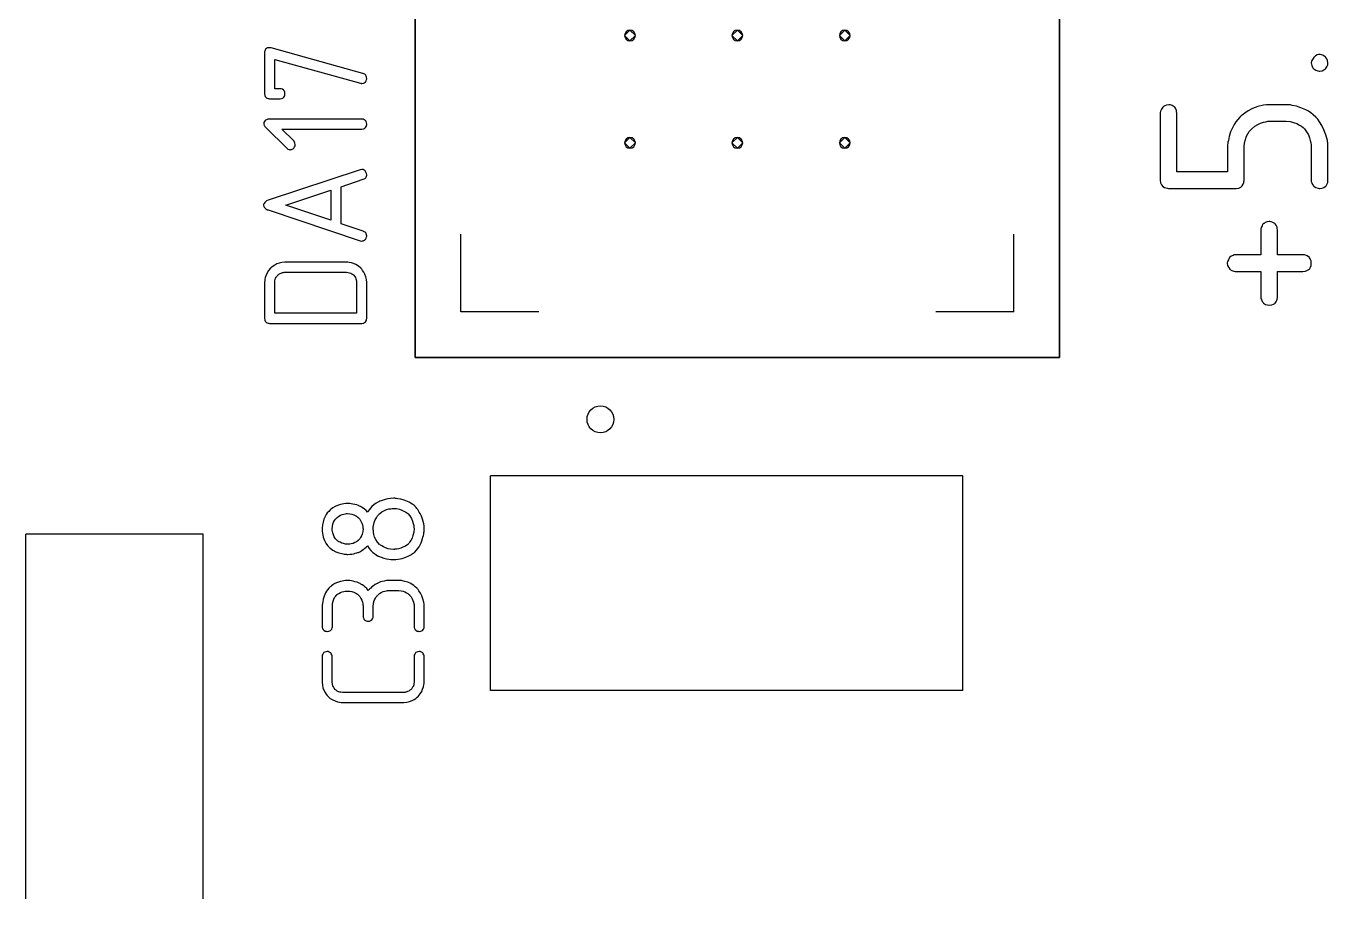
# Model space of a CAD drawing. Header units: inches. Extents: x 0 to 594, y -420 to 0.
# Drawn here: x 256.14 to 268.26, y -114.23 to -106.09 of the extents above; entities that cross this region are included whole.
import ezdxf

# ---------------------------------------------------------------- set-up
doc = ezdxf.new("R2010")
doc.units = ezdxf.units.IN
doc.header["$MEASUREMENT"] = 0

msp = doc.modelspace()

# ---------------------------------------------------------------- linework, layer by layer
at = {"color": 7, "true_color": 0xffffff}
for p, q in [((259.762, -109.183), (259.762, -103.183)), ((259.762, -103.183), (259.762, -109.183)), ((265.762, -109.183), (265.762, -103.183)), ((265.762, -103.183), (265.762, -109.183)), ((265.762, -109.183), (259.762, -109.183)), ((259.762, -109.183), (265.762, -109.183))]:
    msp.add_line(p, q, dxfattribs=at)
at = {"color": 18, "true_color": 0x000000}
for p, q in [((259.762, -109.183), (259.762, -103.183)), ((259.762, -103.183), (259.762, -109.183)), ((265.762, -109.183), (265.762, -103.183)), ((265.762, -103.183), (265.762, -109.183)), ((261.762, -106.133), (261.712, -106.183)), ((261.712, -106.183), (261.762, -106.233)), ((261.812, -106.183), (261.762, -106.133)), ((261.762, -106.233), (261.812, -106.183)), ((262.762, -106.133), (262.712, -106.183)), ((262.712, -106.183), (262.762, -106.233)), ((262.812, -106.183), (262.762, -106.133)), ((262.762, -106.233), (262.812, -106.183)), ((263.762, -106.133), (263.712, -106.183)), ((263.712, -106.183), (263.762, -106.233)), ((263.812, -106.183), (263.762, -106.133)), ((263.762, -106.233), (263.812, -106.183)), ((258.36, -106.328), (258.359, -106.336)), ((258.363, -106.319), (258.36, -106.328)), ((258.369, -106.311), (258.363, -106.319)), ((258.376, -106.303), (258.369, -106.311)), ((258.386, -106.297), (258.376, -106.303)), ((258.398, -106.296), (258.386, -106.297)), ((258.42, -106.298), (258.398, -106.296)), ((259.275, -106.537), (258.42, -106.298)), ((258.359, -106.336), (258.359, -106.725)), ((258.359, -106.336), (258.359, -106.336)), ((258.453, -106.678), (258.453, -106.407)), ((258.453, -106.407), (259.251, -106.627)), ((268.11, -106.422), (268.107, -106.433)), ((268.107, -106.433), (268.107, -106.438)), ((268.107, -106.433), (268.107, -106.433)), ((268.107, -106.438), (268.112, -106.461)), ((268.117, -106.406), (268.11, -106.422)), ((268.131, -106.387), (268.117, -106.406)), ((268.135, -106.383), (268.131, -106.385)), ((268.131, -106.385), (268.131, -106.387)), ((268.147, -106.373), (268.135, -106.383)), ((268.163, -106.364), (268.147, -106.373)), ((268.174, -106.359), (268.163, -106.364)), ((268.186, -106.359), (268.174, -106.359)), ((268.188, -106.359), (268.186, -106.359)), ((268.191, -106.359), (268.188, -106.359)), ((268.202, -106.362), (268.191, -106.359)), ((268.221, -106.369), (268.202, -106.362)), ((268.239, -106.383), (268.221, -106.369)), ((268.244, -106.387), (268.239, -106.383)), ((268.251, -106.399), (268.244, -106.387)), ((268.258, -106.415), (268.251, -106.399)), ((268.253, -106.475), (268.26, -106.457)), ((268.262, -106.438), (268.258, -106.415)), ((268.26, -106.457), (268.262, -106.443)), ((268.262, -106.443), (268.262, -106.438)), ((259.278, -106.537), (259.275, -106.537)), ((259.284, -106.539), (259.278, -106.537)), ((259.292, -106.544), (259.284, -106.539)), ((259.301, -106.552), (259.292, -106.544)), ((259.302, -106.555), (259.301, -106.552)), ((259.305, -106.561), (259.302, -106.555)), ((259.309, -106.57), (259.305, -106.561)), ((259.31, -106.582), (259.309, -106.57)), ((268.112, -106.461), (268.119, -106.477)), ((268.119, -106.477), (268.126, -106.489)), ((268.126, -106.489), (268.131, -106.494)), ((268.131, -106.494), (268.149, -106.505)), ((268.149, -106.505), (268.168, -106.512)), ((268.168, -106.512), (268.181, -106.514)), ((268.181, -106.514), (268.184, -106.514)), ((268.184, -106.514), (268.186, -106.514)), ((268.186, -106.514), (268.207, -106.512)), ((268.207, -106.512), (268.223, -106.503)), ((268.223, -106.503), (268.235, -106.496)), ((268.235, -106.496), (268.239, -106.494)), ((268.239, -106.494), (268.253, -106.475)), ((258.501, -106.678), (258.453, -106.678)), ((258.503, -106.678), (258.501, -106.678)), ((258.506, -106.678), (258.503, -106.678)), ((258.51, -106.678), (258.506, -106.678)), ((258.515, -106.679), (258.51, -106.678)), ((258.527, -106.683), (258.515, -106.679)), ((258.538, -106.692), (258.527, -106.683)), ((258.539, -106.694), (258.538, -106.692)), ((258.544, -106.7), (258.539, -106.694)), ((259.251, -106.627), (259.256, -106.628)), ((259.256, -106.628), (259.26, -106.63)), ((259.26, -106.63), (259.264, -106.63)), ((259.264, -106.63), (259.265, -106.63)), ((259.265, -106.63), (259.279, -106.628)), ((259.279, -106.628), (259.291, -106.623)), ((259.291, -106.623), (259.296, -106.618)), ((259.296, -106.618), (259.299, -106.617)), ((259.299, -106.617), (259.306, -106.606)), ((259.306, -106.606), (259.309, -106.594)), ((259.309, -106.594), (259.31, -106.585)), ((259.31, -106.585), (259.31, -106.582)), ((258.359, -106.725), (258.36, -106.741)), ((258.36, -106.741), (258.366, -106.752)), ((258.366, -106.752), (258.374, -106.761)), ((258.374, -106.761), (258.383, -106.766)), ((258.383, -106.766), (258.391, -106.769)), ((258.391, -106.769), (258.4, -106.771)), ((258.4, -106.771), (258.405, -106.772)), ((258.405, -106.772), (258.407, -106.772)), ((258.407, -106.772), (258.503, -106.772)), ((258.503, -106.772), (258.518, -106.769)), ((258.518, -106.769), (258.53, -106.765)), ((258.53, -106.765), (258.535, -106.761)), ((258.535, -106.761), (258.538, -106.758)), ((258.538, -106.758), (258.545, -106.747)), ((258.548, -106.711), (258.544, -106.7)), ((258.545, -106.747), (258.548, -106.737)), ((258.549, -106.725), (258.548, -106.711)), ((258.548, -106.737), (258.549, -106.728)), ((258.549, -106.728), (258.549, -106.725)), ((266.703, -106.887), (266.701, -106.901)), ((266.701, -106.901), (266.701, -107.53)), ((266.701, -106.901), (266.701, -106.901)), ((266.712, -106.868), (266.703, -106.887)), ((266.717, -106.859), (266.712, -106.868)), ((266.726, -106.85), (266.717, -106.859)), ((266.731, -106.845), (266.726, -106.85)), ((266.742, -106.838), (266.731, -106.845)), ((266.758, -106.831), (266.742, -106.838)), ((266.779, -106.827), (266.758, -106.831)), ((266.784, -106.827), (266.779, -106.827)), ((266.795, -106.829), (266.784, -106.827)), ((266.812, -106.836), (266.795, -106.829)), ((266.83, -106.848), (266.812, -106.836)), ((266.835, -106.85), (266.83, -106.848)), ((266.842, -106.861), (266.835, -106.85)), ((266.851, -106.88), (266.842, -106.861)), ((266.853, -106.892), (266.851, -106.88)), ((266.856, -106.905), (266.853, -106.892)), ((266.856, -107.452), (266.856, -106.905)), ((267.446, -106.94), (267.443, -106.942)), ((267.448, -106.938), (267.446, -106.94)), ((267.455, -106.931), (267.448, -106.938)), ((267.464, -106.924), (267.455, -106.931)), ((267.487, -106.905), (267.464, -106.924)), ((267.52, -106.885), (267.487, -106.905)), ((267.561, -106.864), (267.52, -106.885)), ((267.608, -106.845), (267.561, -106.864)), ((267.661, -106.831), (267.608, -106.845)), ((267.689, -106.829), (267.661, -106.831)), ((267.719, -106.827), (267.689, -106.829)), ((267.874, -106.827), (267.719, -106.827)), ((267.876, -106.827), (267.874, -106.827)), ((267.881, -106.827), (267.876, -106.827)), ((267.89, -106.827), (267.881, -106.827)), ((267.901, -106.829), (267.89, -106.827)), ((267.913, -106.829), (267.901, -106.829)), ((267.929, -106.834), (267.913, -106.829)), ((267.969, -106.841), (267.929, -106.834)), ((268.01, -106.855), (267.969, -106.841)), ((268.056, -106.875), (268.01, -106.855)), ((268.08, -106.889), (268.056, -106.875)), ((268.103, -106.903), (268.08, -106.889)), ((268.126, -106.922), (268.103, -106.903)), ((268.149, -106.942), (268.126, -106.922)), ((258.353, -106.993), (258.352, -106.999)), ((258.352, -106.999), (258.352, -107)), ((258.352, -106.999), (258.352, -106.999)), ((258.352, -107), (258.353, -107.009)), ((258.358, -106.985), (258.353, -106.993)), ((258.353, -107.009), (258.355, -107.016)), ((258.355, -107.016), (258.356, -107.022)), ((258.356, -107.022), (258.358, -107.023)), ((258.366, -106.974), (258.358, -106.985)), ((258.358, -107.023), (258.362, -107.03)), ((258.362, -107.03), (258.367, -107.037)), ((258.369, -106.972), (258.366, -106.974)), ((258.367, -107.037), (258.372, -107.041)), ((258.377, -106.967), (258.369, -106.972)), ((258.372, -107.041), (258.373, -107.043)), ((258.373, -107.043), (258.565, -107.233)), ((258.39, -106.962), (258.377, -106.967)), ((258.407, -106.961), (258.39, -106.962)), ((259.264, -106.961), (258.407, -106.961)), ((258.631, -107.165), (258.521, -107.055)), ((258.521, -107.055), (259.264, -107.055)), ((259.265, -106.961), (259.264, -106.961)), ((259.264, -107.055), (259.279, -107.053)), ((259.268, -106.961), (259.265, -106.961)), ((259.277, -106.962), (259.268, -106.961)), ((259.288, -106.967), (259.277, -106.962)), ((259.279, -107.053), (259.291, -107.048)), ((259.299, -106.975), (259.288, -106.967)), ((259.291, -107.048), (259.296, -107.044)), ((259.296, -107.044), (259.299, -107.041)), ((259.301, -106.978), (259.299, -106.975)), ((259.299, -107.041), (259.306, -107.03)), ((259.305, -106.983), (259.301, -106.978)), ((259.309, -106.995), (259.305, -106.983)), ((259.306, -107.03), (259.309, -107.02)), ((259.31, -107.009), (259.309, -106.995)), ((259.309, -107.02), (259.31, -107.012)), ((259.31, -107.012), (259.31, -107.009)), ((267.376, -107.035), (267.355, -107.081)), ((267.39, -107.012), (267.376, -107.035)), ((267.404, -106.986), (267.39, -107.012)), ((267.422, -106.966), (267.404, -106.986)), ((267.443, -106.942), (267.422, -106.966)), ((267.529, -107.077), (267.54, -107.063)), ((267.54, -107.063), (267.55, -107.054)), ((267.55, -107.054), (267.552, -107.051)), ((267.552, -107.051), (267.58, -107.028)), ((267.58, -107.028), (267.608, -107.012)), ((267.608, -107.012), (267.635, -106.998)), ((267.635, -106.998), (267.661, -106.991)), ((267.661, -106.991), (267.684, -106.986)), ((267.684, -106.986), (267.702, -106.982)), ((267.702, -106.982), (267.714, -106.982)), ((267.714, -106.982), (267.719, -106.982)), ((267.719, -106.982), (267.874, -106.982)), ((267.874, -106.982), (267.911, -106.984)), ((267.911, -106.984), (267.943, -106.993)), ((267.943, -106.993), (267.971, -107.003)), ((267.971, -107.003), (267.996, -107.017)), ((267.996, -107.017), (268.015, -107.028)), ((268.015, -107.028), (268.031, -107.04)), ((268.031, -107.04), (268.04, -107.049)), ((268.04, -107.049), (268.043, -107.051)), ((268.043, -107.051), (268.063, -107.079)), ((268.151, -106.945), (268.149, -106.942)), ((268.154, -106.947), (268.151, -106.945)), ((268.158, -106.954), (268.154, -106.947)), ((268.168, -106.963), (268.158, -106.954)), ((268.184, -106.986), (268.168, -106.963)), ((268.205, -107.021), (268.184, -106.986)), ((268.225, -107.06), (268.205, -107.021)), ((268.244, -107.107), (268.225, -107.06)), ((258.634, -107.168), (258.631, -107.165)), ((258.638, -107.175), (258.634, -107.168)), ((258.642, -107.186), (258.638, -107.175)), ((261.762, -107.133), (261.712, -107.183)), ((261.712, -107.183), (261.762, -107.233)), ((261.812, -107.183), (261.762, -107.133)), ((261.762, -107.233), (261.812, -107.183)), ((262.762, -107.133), (262.712, -107.183)), ((262.712, -107.183), (262.762, -107.233)), ((262.812, -107.183), (262.762, -107.133)), ((262.762, -107.233), (262.812, -107.183)), ((263.762, -107.133), (263.712, -107.183)), ((263.712, -107.183), (263.762, -107.233)), ((263.812, -107.183), (263.762, -107.133)), ((263.762, -107.233), (263.812, -107.183)), ((267.335, -107.16), (267.33, -107.176)), ((267.33, -107.176), (267.33, -107.19)), ((267.341, -107.123), (267.335, -107.16)), ((267.355, -107.081), (267.341, -107.123)), ((267.483, -107.218), (267.485, -107.183)), ((267.485, -107.183), (267.494, -107.151)), ((267.494, -107.151), (267.503, -107.121)), ((267.503, -107.121), (267.517, -107.098)), ((267.517, -107.098), (267.529, -107.077)), ((268.063, -107.079), (268.08, -107.107)), ((268.08, -107.107), (268.091, -107.135)), ((268.091, -107.135), (268.098, -107.16)), ((268.098, -107.16), (268.103, -107.183)), ((268.103, -107.183), (268.107, -107.202)), ((268.258, -107.16), (268.244, -107.107)), ((268.26, -107.188), (268.258, -107.16)), ((258.565, -107.233), (258.576, -107.241)), ((258.576, -107.241), (258.587, -107.246)), ((258.587, -107.246), (258.594, -107.247)), ((258.594, -107.247), (258.596, -107.247)), ((258.596, -107.247), (258.597, -107.247)), ((258.597, -107.247), (258.604, -107.246)), ((258.604, -107.246), (258.61, -107.244)), ((258.61, -107.244), (258.621, -107.239)), ((258.621, -107.239), (258.628, -107.234)), ((258.628, -107.234), (258.63, -107.232)), ((258.63, -107.232), (258.631, -107.232)), ((258.631, -107.232), (258.639, -107.22)), ((258.639, -107.22), (258.644, -107.209)), ((258.645, -107.199), (258.642, -107.186)), ((258.644, -107.209), (258.645, -107.202)), ((258.645, -107.202), (258.645, -107.199)), ((267.33, -107.19), (267.328, -107.202)), ((267.328, -107.202), (267.328, -107.452)), ((267.483, -107.533), (267.483, -107.218)), ((268.107, -107.202), (268.107, -107.544)), ((268.262, -107.218), (268.26, -107.188)), ((268.262, -107.535), (268.262, -107.218)), ((259.248, -107.433), (258.391, -107.718)), ((259.072, -107.591), (259.278, -107.522)), ((259.265, -107.43), (259.248, -107.433)), ((259.267, -107.43), (259.265, -107.43)), ((259.268, -107.43), (259.267, -107.43)), ((259.277, -107.432), (259.268, -107.43)), ((259.287, -107.437), (259.277, -107.432)), ((259.278, -107.522), (259.287, -107.518)), ((259.292, -107.44), (259.287, -107.437)), ((259.287, -107.518), (259.292, -107.515)), ((259.298, -107.446), (259.292, -107.44)), ((259.292, -107.515), (259.298, -107.511)), ((259.299, -107.449), (259.298, -107.446)), ((259.298, -107.511), (259.301, -107.508)), ((259.303, -107.456), (259.299, -107.449)), ((259.301, -107.508), (259.305, -107.502)), ((259.309, -107.467), (259.303, -107.456)), ((259.305, -107.502), (259.306, -107.501)), ((259.306, -107.501), (259.309, -107.492)), ((259.31, -107.48), (259.309, -107.467)), ((259.309, -107.492), (259.31, -107.485)), ((259.31, -107.485), (259.31, -107.48)), ((266.701, -107.53), (266.703, -107.556)), ((267.328, -107.452), (266.856, -107.452)), ((267.478, -107.553), (267.48, -107.542)), ((267.48, -107.542), (267.483, -107.533)), ((268.107, -107.544), (268.112, -107.556)), ((268.26, -107.551), (268.262, -107.535)), ((258.556, -107.763), (258.975, -107.623)), ((258.975, -107.623), (258.975, -107.904)), ((258.975, -107.623), (258.975, -107.623)), ((259.072, -107.936), (259.072, -107.591)), ((266.703, -107.556), (266.712, -107.574)), ((266.712, -107.574), (266.726, -107.588)), ((266.726, -107.588), (266.74, -107.597)), ((266.74, -107.597), (266.754, -107.602)), ((266.754, -107.602), (266.768, -107.604)), ((266.768, -107.604), (266.777, -107.607)), ((266.777, -107.607), (266.779, -107.607)), ((266.779, -107.607), (267.406, -107.607)), ((267.406, -107.607), (267.432, -107.604)), ((267.432, -107.604), (267.45, -107.595)), ((267.45, -107.595), (267.464, -107.583)), ((267.464, -107.583), (267.473, -107.567)), ((267.473, -107.567), (267.478, -107.553)), ((268.112, -107.556), (268.119, -107.572)), ((268.119, -107.572), (268.128, -107.583)), ((268.128, -107.583), (268.131, -107.588)), ((268.131, -107.588), (268.133, -107.588)), ((268.133, -107.588), (268.151, -107.6)), ((268.151, -107.6), (268.17, -107.604)), ((268.17, -107.604), (268.181, -107.607)), ((268.181, -107.607), (268.184, -107.607)), ((268.184, -107.607), (268.186, -107.607)), ((268.186, -107.607), (268.209, -107.604)), ((268.209, -107.604), (268.225, -107.597)), ((268.225, -107.597), (268.237, -107.59)), ((268.237, -107.59), (268.242, -107.588)), ((268.242, -107.588), (268.253, -107.57)), ((268.253, -107.57), (268.26, -107.551)), ((258.352, -107.752), (258.35, -107.757)), ((258.35, -107.757), (258.35, -107.763)), ((258.35, -107.757), (258.35, -107.757)), ((258.35, -107.763), (258.352, -107.774)), ((258.356, -107.746), (258.352, -107.752)), ((258.352, -107.774), (258.356, -107.783)), ((258.36, -107.738), (258.356, -107.746)), ((258.356, -107.783), (258.363, -107.791)), ((258.367, -107.731), (258.36, -107.738)), ((258.363, -107.791), (258.37, -107.797)), ((258.377, -107.724), (258.367, -107.731)), ((258.391, -107.718), (258.377, -107.724)), ((258.975, -107.904), (258.556, -107.763)), ((258.37, -107.797), (258.379, -107.802)), ((258.379, -107.802), (258.384, -107.805)), ((258.384, -107.805), (258.39, -107.807)), ((258.39, -107.807), (258.391, -107.808)), ((258.391, -107.808), (259.248, -108.094)), ((259.278, -108.005), (259.072, -107.936)), ((259.281, -108.007), (259.278, -108.005)), ((259.287, -108.01), (259.281, -108.007)), ((259.295, -108.014), (259.287, -108.01)), ((259.303, -108.022), (259.295, -108.014)), ((259.305, -108.024), (259.303, -108.022)), ((259.306, -108.029), (259.305, -108.024)), ((259.309, -108.038), (259.306, -108.029)), ((260.187, -108.758), (260.187, -108.033)), ((265.337, -108.758), (265.337, -108.033)), ((267.64, -107.972), (267.638, -107.986)), ((267.638, -107.986), (267.638, -108.227)), ((267.649, -107.954), (267.64, -107.972)), ((267.654, -107.944), (267.649, -107.954)), ((267.663, -107.935), (267.654, -107.944)), ((267.668, -107.933), (267.663, -107.935)), ((267.679, -107.924), (267.668, -107.933)), ((267.696, -107.917), (267.679, -107.924)), ((267.716, -107.914), (267.696, -107.917)), ((267.721, -107.914), (267.716, -107.914)), ((267.733, -107.917), (267.721, -107.914)), ((267.749, -107.924), (267.733, -107.917)), ((267.767, -107.935), (267.749, -107.924)), ((267.772, -107.937), (267.767, -107.935)), ((267.779, -107.949), (267.772, -107.937)), ((267.788, -107.968), (267.779, -107.949)), ((267.79, -107.979), (267.788, -107.968)), ((267.793, -107.993), (267.79, -107.979)), ((267.793, -108.227), (267.793, -107.993)), ((259.248, -108.094), (259.265, -108.097)), ((259.265, -108.097), (259.272, -108.096)), ((259.272, -108.096), (259.278, -108.094)), ((259.278, -108.094), (259.289, -108.089)), ((259.289, -108.089), (259.295, -108.084)), ((259.295, -108.084), (259.298, -108.082)), ((259.298, -108.082), (259.305, -108.07)), ((259.305, -108.07), (259.309, -108.059)), ((259.31, -108.048), (259.309, -108.038)), ((259.309, -108.059), (259.31, -108.051)), ((259.31, -108.051), (259.31, -108.048)), ((267.335, -108.271), (267.328, -108.289)), ((267.346, -108.252), (267.335, -108.271)), ((267.348, -108.248), (267.346, -108.25)), ((267.346, -108.25), (267.346, -108.252)), ((267.36, -108.238), (267.348, -108.248)), ((267.379, -108.231), (267.36, -108.238)), ((267.39, -108.227), (267.379, -108.231)), ((267.404, -108.227), (267.39, -108.227)), ((267.638, -108.227), (267.404, -108.227)), ((268.029, -108.227), (267.793, -108.227)), ((268.031, -108.227), (268.029, -108.227)), ((268.036, -108.227), (268.031, -108.227)), ((268.043, -108.227), (268.036, -108.227)), ((268.052, -108.229), (268.043, -108.227)), ((268.07, -108.236), (268.052, -108.229)), ((268.089, -108.25), (268.07, -108.236)), ((268.091, -108.254), (268.089, -108.25)), ((268.098, -108.264), (268.091, -108.254)), ((268.105, -108.282), (268.098, -108.264)), ((258.383, -108.393), (258.373, -108.416)), ((258.397, -108.371), (258.383, -108.393)), ((258.415, -108.349), (258.397, -108.371)), ((258.418, -108.347), (258.415, -108.349)), ((258.425, -108.341), (258.418, -108.347)), ((258.438, -108.331), (258.425, -108.341)), ((258.453, -108.321), (258.438, -108.331)), ((258.473, -108.311), (258.453, -108.321)), ((258.496, -108.302), (258.473, -108.311)), ((258.521, -108.296), (258.496, -108.302)), ((258.504, -108.399), (258.515, -108.395)), ((258.515, -108.395), (258.525, -108.39)), ((258.549, -108.293), (258.521, -108.296)), ((258.525, -108.39), (258.535, -108.389)), ((258.535, -108.389), (258.542, -108.388)), ((258.542, -108.388), (258.548, -108.388)), ((258.548, -108.388), (258.549, -108.388)), ((259.12, -108.293), (258.549, -108.293)), ((258.549, -108.388), (259.122, -108.388)), ((259.122, -108.293), (259.12, -108.293)), ((259.123, -108.293), (259.122, -108.293)), ((259.122, -108.388), (259.137, -108.389)), ((259.127, -108.293), (259.123, -108.293)), ((259.133, -108.294), (259.127, -108.293)), ((259.148, -108.296), (259.133, -108.294)), ((259.137, -108.389), (259.15, -108.392)), ((259.167, -108.3), (259.148, -108.296)), ((259.15, -108.392), (259.162, -108.396)), ((259.162, -108.396), (259.172, -108.402)), ((259.188, -108.307), (259.167, -108.3)), ((259.21, -108.317), (259.188, -108.307)), ((259.233, -108.331), (259.21, -108.317)), ((259.256, -108.349), (259.233, -108.331)), ((259.258, -108.352), (259.256, -108.349)), ((259.264, -108.359), (259.258, -108.352)), ((259.272, -108.372), (259.264, -108.359)), ((259.282, -108.388), (259.272, -108.372)), ((259.294, -108.407), (259.282, -108.388)), ((267.328, -108.289), (267.325, -108.301)), ((267.325, -108.301), (267.325, -108.305)), ((267.325, -108.301), (267.325, -108.301)), ((267.325, -108.305), (267.328, -108.326)), ((267.328, -108.326), (267.335, -108.342)), ((267.335, -108.342), (267.344, -108.354)), ((267.344, -108.354), (267.346, -108.359)), ((267.346, -108.359), (267.367, -108.372)), ((267.367, -108.372), (267.385, -108.379)), ((267.385, -108.379), (267.399, -108.382)), ((267.399, -108.382), (267.402, -108.382)), ((267.402, -108.382), (267.404, -108.382)), ((267.404, -108.382), (267.638, -108.382)), ((267.638, -108.382), (267.638, -108.632)), ((267.793, -108.622), (267.793, -108.382)), ((267.793, -108.382), (268.029, -108.382)), ((268.029, -108.382), (268.054, -108.377)), ((268.054, -108.377), (268.073, -108.37)), ((268.073, -108.37), (268.084, -108.363)), ((268.084, -108.363), (268.089, -108.359)), ((268.089, -108.359), (268.1, -108.34)), ((268.1, -108.34), (268.105, -108.324)), ((268.107, -108.305), (268.105, -108.282)), ((268.105, -108.324), (268.107, -108.31)), ((268.107, -108.31), (268.107, -108.305)), ((258.36, -108.471), (258.359, -108.476)), ((258.359, -108.476), (258.359, -108.817)), ((258.359, -108.476), (258.359, -108.476)), ((258.362, -108.455), (258.36, -108.471)), ((258.366, -108.437), (258.362, -108.455)), ((258.373, -108.416), (258.366, -108.437)), ((258.453, -108.483), (258.455, -108.469)), ((258.453, -108.77), (258.453, -108.483)), ((258.455, -108.469), (258.458, -108.455)), ((258.455, -108.469), (258.455, -108.469)), ((258.458, -108.455), (258.462, -108.444)), ((258.462, -108.444), (258.467, -108.434)), ((258.467, -108.434), (258.473, -108.427)), ((258.473, -108.427), (258.477, -108.42)), ((258.477, -108.42), (258.48, -108.417)), ((258.48, -108.417), (258.482, -108.416)), ((258.482, -108.416), (258.493, -108.406)), ((258.493, -108.406), (258.504, -108.399)), ((259.172, -108.402), (259.179, -108.407)), ((259.179, -108.407), (259.186, -108.411)), ((259.186, -108.411), (259.189, -108.414)), ((259.189, -108.414), (259.191, -108.416)), ((259.191, -108.416), (259.199, -108.427)), ((259.199, -108.427), (259.205, -108.438)), ((259.205, -108.438), (259.21, -108.45)), ((259.21, -108.45), (259.213, -108.459)), ((259.213, -108.459), (259.215, -108.469)), ((259.215, -108.469), (259.216, -108.476)), ((259.216, -108.476), (259.216, -108.77)), ((259.302, -108.43), (259.294, -108.407)), ((259.308, -108.455), (259.302, -108.43)), ((259.31, -108.483), (259.308, -108.455)), ((259.31, -108.819), (259.31, -108.483)), ((267.638, -108.632), (267.642, -108.643)), ((267.783, -108.657), (267.79, -108.639)), ((267.79, -108.639), (267.793, -108.622)), ((260.912, -108.758), (260.187, -108.758)), ((265.337, -108.758), (264.612, -108.758)), ((267.642, -108.643), (267.649, -108.659)), ((267.649, -108.659), (267.658, -108.671)), ((267.658, -108.671), (267.661, -108.676)), ((267.661, -108.676), (267.663, -108.676)), ((267.663, -108.676), (267.682, -108.687)), ((267.682, -108.687), (267.7, -108.692)), ((267.7, -108.692), (267.712, -108.694)), ((267.712, -108.694), (267.714, -108.694)), ((267.714, -108.694), (267.716, -108.694)), ((267.716, -108.694), (267.739, -108.692)), ((267.739, -108.692), (267.756, -108.685)), ((267.756, -108.685), (267.767, -108.678)), ((267.767, -108.678), (267.772, -108.676)), ((267.772, -108.676), (267.783, -108.657)), ((258.359, -108.817), (258.36, -108.833)), ((258.36, -108.833), (258.366, -108.844)), ((258.366, -108.844), (258.374, -108.853)), ((258.374, -108.853), (258.383, -108.858)), ((258.383, -108.858), (258.391, -108.861)), ((258.391, -108.861), (258.4, -108.863)), ((258.4, -108.863), (258.405, -108.864)), ((258.405, -108.864), (258.407, -108.864)), ((258.407, -108.864), (259.264, -108.864)), ((259.216, -108.77), (258.453, -108.77)), ((259.264, -108.864), (259.279, -108.863)), ((259.279, -108.863), (259.291, -108.857)), ((259.291, -108.857), (259.299, -108.85)), ((259.299, -108.85), (259.305, -108.84)), ((259.305, -108.84), (259.308, -108.832)), ((259.308, -108.832), (259.309, -108.825)), ((259.309, -108.825), (259.31, -108.819)), ((265.762, -109.183), (259.762, -109.183)), ((259.762, -109.183), (265.762, -109.183)), ((264.863, -110.283), (260.463, -110.283)), ((260.463, -112.283), (260.463, -110.283)), ((264.863, -112.283), (264.863, -110.283)), ((259.015, -110.571), (258.995, -110.582)), ((259.039, -110.561), (259.015, -110.571)), ((259.067, -110.551), (259.039, -110.561)), ((259.098, -110.544), (259.067, -110.551)), ((259.115, -110.541), (259.098, -110.544)), ((259.134, -110.541), (259.115, -110.541)), ((259.136, -110.541), (259.134, -110.541)), ((259.142, -110.541), (259.136, -110.541)), ((259.153, -110.543), (259.142, -110.541)), ((259.166, -110.544), (259.153, -110.543)), ((259.181, -110.547), (259.166, -110.544)), ((259.198, -110.55), (259.181, -110.547)), ((259.217, -110.555), (259.198, -110.55)), ((259.235, -110.562), (259.217, -110.555)), ((259.238, -110.564), (259.235, -110.562)), ((259.243, -110.567), (259.238, -110.564)), ((259.252, -110.571), (259.243, -110.567)), ((259.263, -110.576), (259.252, -110.571)), ((259.277, -110.585), (259.263, -110.576)), ((259.359, -110.571), (259.345, -110.586)), ((259.377, -110.555), (259.359, -110.571)), ((259.397, -110.54), (259.377, -110.555)), ((259.421, -110.527), (259.397, -110.54)), ((259.424, -110.526), (259.421, -110.527)), ((259.432, -110.521), (259.424, -110.526)), ((259.445, -110.516), (259.432, -110.521)), ((259.463, -110.51), (259.445, -110.516)), ((259.483, -110.505), (259.463, -110.51)), ((259.507, -110.499), (259.483, -110.505)), ((259.532, -110.495), (259.507, -110.499)), ((259.561, -110.493), (259.532, -110.495)), ((259.562, -110.493), (259.561, -110.493)), ((259.566, -110.493), (259.562, -110.493)), ((259.572, -110.493), (259.566, -110.493)), ((259.579, -110.495), (259.572, -110.493)), ((259.589, -110.496), (259.579, -110.495)), ((259.6, -110.498), (259.589, -110.496)), ((259.627, -110.502), (259.6, -110.498)), ((259.658, -110.51), (259.627, -110.502)), ((259.69, -110.523), (259.658, -110.51)), ((259.707, -110.531), (259.69, -110.523)), ((259.724, -110.541), (259.707, -110.531)), ((259.741, -110.552), (259.724, -110.541)), ((259.757, -110.565), (259.741, -110.552)), ((259.758, -110.567), (259.757, -110.565)), ((259.761, -110.569), (259.758, -110.567)), ((259.765, -110.574), (259.761, -110.569)), ((259.771, -110.579), (259.765, -110.574)), ((259.778, -110.588), (259.771, -110.579)), ((258.912, -110.688), (258.904, -110.716)), ((258.925, -110.658), (258.912, -110.688)), ((258.933, -110.643), (258.925, -110.658)), ((258.943, -110.629), (258.933, -110.643)), ((258.956, -110.615), (258.943, -110.629)), ((258.969, -110.602), (258.956, -110.615)), ((258.97, -110.6), (258.969, -110.602)), ((258.971, -110.599), (258.97, -110.6)), ((258.976, -110.596), (258.971, -110.599)), ((258.981, -110.592), (258.976, -110.596)), ((258.995, -110.582), (258.981, -110.592)), ((259.002, -110.715), (259.011, -110.7)), ((259.011, -110.7), (259.021, -110.688)), ((259.021, -110.688), (259.028, -110.679)), ((259.028, -110.679), (259.033, -110.674)), ((259.033, -110.674), (259.035, -110.672)), ((259.035, -110.672), (259.05, -110.66)), ((259.05, -110.66), (259.067, -110.651)), ((259.067, -110.651), (259.083, -110.644)), ((259.083, -110.644), (259.098, -110.64)), ((259.098, -110.64), (259.112, -110.637)), ((259.112, -110.637), (259.122, -110.636)), ((259.122, -110.636), (259.129, -110.636)), ((259.129, -110.636), (259.132, -110.636)), ((259.132, -110.636), (259.153, -110.637)), ((259.153, -110.637), (259.172, -110.641)), ((259.172, -110.641), (259.189, -110.647)), ((259.189, -110.647), (259.203, -110.654)), ((259.203, -110.654), (259.215, -110.661)), ((259.215, -110.661), (259.224, -110.667)), ((259.224, -110.667), (259.229, -110.671)), ((259.229, -110.671), (259.231, -110.672)), ((259.231, -110.672), (259.246, -110.689)), ((259.246, -110.689), (259.256, -110.706)), ((259.291, -110.596), (259.277, -110.585)), ((259.306, -110.607), (259.291, -110.596)), ((259.318, -110.622), (259.306, -110.607)), ((259.32, -110.619), (259.318, -110.62)), ((259.318, -110.62), (259.318, -110.622)), ((259.325, -110.612), (259.32, -110.619)), ((259.334, -110.6), (259.325, -110.612)), ((259.345, -110.586), (259.334, -110.6)), ((259.38, -110.719), (259.39, -110.695)), ((259.39, -110.695), (259.4, -110.674)), ((259.4, -110.674), (259.411, -110.657)), ((259.411, -110.657), (259.421, -110.646)), ((259.421, -110.646), (259.428, -110.638)), ((259.428, -110.638), (259.43, -110.636)), ((259.43, -110.636), (259.431, -110.636)), ((259.431, -110.636), (259.452, -110.62)), ((259.452, -110.62), (259.475, -110.607)), ((259.475, -110.607), (259.496, -110.599)), ((259.496, -110.599), (259.517, -110.593)), ((259.517, -110.593), (259.534, -110.591)), ((259.534, -110.591), (259.548, -110.588)), ((259.548, -110.588), (259.554, -110.588)), ((259.554, -110.588), (259.558, -110.588)), ((259.558, -110.588), (259.559, -110.588)), ((259.559, -110.588), (259.561, -110.588)), ((259.561, -110.588), (259.589, -110.589)), ((259.589, -110.589), (259.614, -110.595)), ((259.614, -110.595), (259.637, -110.603)), ((259.637, -110.603), (259.657, -110.612)), ((259.657, -110.612), (259.672, -110.62)), ((259.672, -110.62), (259.683, -110.629)), ((259.683, -110.629), (259.69, -110.634)), ((259.69, -110.634), (259.693, -110.636)), ((259.693, -110.636), (259.713, -110.657)), ((259.713, -110.657), (259.727, -110.681)), ((259.727, -110.681), (259.737, -110.705)), ((259.785, -110.598), (259.778, -110.588)), ((259.793, -110.609), (259.785, -110.598)), ((259.8, -110.622), (259.793, -110.609)), ((259.809, -110.636), (259.8, -110.622)), ((259.817, -110.653), (259.809, -110.636)), ((259.824, -110.669), (259.817, -110.653)), ((259.831, -110.689), (259.824, -110.669)), ((259.837, -110.709), (259.831, -110.689)), ((258.895, -110.761), (258.894, -110.768)), ((258.894, -110.768), (258.894, -110.779)), ((258.894, -110.768), (258.894, -110.768)), ((258.894, -110.779), (258.895, -110.801)), ((258.897, -110.751), (258.895, -110.761)), ((258.895, -110.801), (258.897, -110.819)), ((258.898, -110.741), (258.897, -110.751)), ((258.897, -110.819), (258.905, -110.856)), ((258.904, -110.716), (258.898, -110.741)), ((258.988, -110.779), (258.99, -110.755)), ((258.988, -110.789), (258.988, -110.779)), ((258.991, -110.802), (258.988, -110.789)), ((258.99, -110.755), (258.995, -110.733)), ((258.99, -110.755), (258.99, -110.755)), ((258.994, -110.816), (258.991, -110.802)), ((259, -110.833), (258.994, -110.816)), ((258.995, -110.733), (259.002, -110.715)), ((259.256, -110.706), (259.265, -110.724)), ((259.265, -110.724), (259.27, -110.741)), ((259.274, -110.803), (259.269, -110.826)), ((259.27, -110.741), (259.273, -110.757)), ((259.273, -110.757), (259.274, -110.768)), ((259.274, -110.768), (259.276, -110.777)), ((259.276, -110.779), (259.274, -110.803)), ((259.276, -110.777), (259.276, -110.779)), ((259.37, -110.763), (259.373, -110.747)), ((259.37, -110.788), (259.37, -110.763)), ((259.372, -110.795), (259.37, -110.788)), ((259.373, -110.81), (259.372, -110.795)), ((259.373, -110.747), (259.38, -110.719)), ((259.373, -110.747), (259.373, -110.747)), ((259.377, -110.832), (259.373, -110.81)), ((259.737, -110.705), (259.744, -110.727)), ((259.748, -110.81), (259.741, -110.839)), ((259.744, -110.727), (259.748, -110.748)), ((259.748, -110.748), (259.75, -110.764)), ((259.751, -110.779), (259.748, -110.81)), ((259.75, -110.764), (259.751, -110.771)), ((259.751, -110.771), (259.751, -110.779)), ((259.841, -110.732), (259.837, -110.709)), ((259.844, -110.754), (259.841, -110.732)), ((259.841, -110.826), (259.843, -110.813)), ((259.843, -110.813), (259.844, -110.802)), ((259.845, -110.779), (259.844, -110.754)), ((259.844, -110.802), (259.845, -110.792)), ((259.845, -110.792), (259.845, -110.779)), ((257.787, -110.826), (256.137, -110.826)), ((256.137, -114.225), (256.137, -110.826)), ((257.787, -114.225), (257.787, -110.826)), ((258.905, -110.856), (258.918, -110.885)), ((258.918, -110.885), (258.931, -110.911)), ((258.931, -110.911), (258.945, -110.932)), ((258.945, -110.932), (258.952, -110.94)), ((258.952, -110.94), (258.957, -110.946)), ((259.008, -110.851), (259, -110.833)), ((259.019, -110.87), (259.008, -110.851)), ((259.035, -110.887), (259.019, -110.87)), ((259.036, -110.888), (259.035, -110.887)), ((259.042, -110.892), (259.036, -110.888)), ((259.05, -110.898), (259.042, -110.892)), ((259.062, -110.903), (259.05, -110.898)), ((259.077, -110.911), (259.062, -110.903)), ((259.093, -110.916), (259.077, -110.911)), ((259.112, -110.92), (259.093, -110.916)), ((259.132, -110.922), (259.112, -110.92)), ((259.135, -110.922), (259.132, -110.922)), ((259.142, -110.922), (259.135, -110.922)), ((259.153, -110.92), (259.142, -110.922)), ((259.166, -110.918), (259.153, -110.92)), ((259.183, -110.913), (259.166, -110.918)), ((259.198, -110.906), (259.183, -110.913)), ((259.215, -110.898), (259.198, -110.906)), ((259.231, -110.887), (259.215, -110.898)), ((259.232, -110.885), (259.231, -110.887)), ((259.238, -110.88), (259.232, -110.885)), ((259.245, -110.871), (259.238, -110.88)), ((259.253, -110.858), (259.245, -110.871)), ((259.262, -110.844), (259.253, -110.858)), ((259.269, -110.826), (259.262, -110.844)), ((259.304, -110.95), (259.311, -110.943)), ((259.311, -110.943), (259.315, -110.939)), ((259.315, -110.939), (259.317, -110.937)), ((259.317, -110.937), (259.332, -110.96)), ((259.384, -110.854), (259.377, -110.832)), ((259.396, -110.878), (259.384, -110.854)), ((259.41, -110.902), (259.396, -110.878)), ((259.43, -110.923), (259.41, -110.902)), ((259.432, -110.925), (259.43, -110.923)), ((259.439, -110.93), (259.432, -110.925)), ((259.451, -110.937), (259.439, -110.93)), ((259.466, -110.946), (259.451, -110.937)), ((259.671, -110.939), (259.648, -110.95)), ((259.692, -110.923), (259.671, -110.939)), ((259.695, -110.92), (259.692, -110.923)), ((259.702, -110.913), (259.695, -110.92)), ((259.71, -110.901), (259.702, -110.913)), ((259.721, -110.885), (259.71, -110.901)), ((259.733, -110.864), (259.721, -110.885)), ((259.741, -110.839), (259.733, -110.864)), ((259.799, -110.944), (259.809, -110.926)), ((259.809, -110.926), (259.817, -110.908)), ((259.817, -110.908), (259.824, -110.891)), ((259.824, -110.891), (259.834, -110.857)), ((259.834, -110.857), (259.838, -110.84)), ((259.838, -110.84), (259.841, -110.826)), ((258.957, -110.946), (258.962, -110.951)), ((258.962, -110.951), (258.966, -110.956)), ((258.966, -110.956), (258.967, -110.957)), ((258.967, -110.957), (258.969, -110.958)), ((258.969, -110.958), (258.995, -110.978)), ((258.995, -110.978), (259.024, -110.992)), ((259.024, -110.992), (259.052, -111.002)), ((259.052, -111.002), (259.077, -111.009)), ((259.077, -111.009), (259.1, -111.013)), ((259.1, -111.013), (259.11, -111.015)), ((259.11, -111.015), (259.118, -111.015)), ((259.118, -111.015), (259.124, -111.016)), ((259.124, -111.016), (259.129, -111.016)), ((259.129, -111.016), (259.132, -111.016)), ((259.132, -111.016), (259.134, -111.016)), ((259.134, -111.016), (259.153, -111.015)), ((259.153, -111.015), (259.172, -111.013)), ((259.172, -111.013), (259.189, -111.011)), ((259.189, -111.011), (259.204, -111.006)), ((259.204, -111.006), (259.217, -111.002)), ((259.217, -111.002), (259.227, -110.999)), ((259.227, -110.999), (259.232, -110.998)), ((259.232, -110.998), (259.235, -110.997)), ((259.235, -110.997), (259.253, -110.988)), ((259.253, -110.988), (259.269, -110.978)), ((259.269, -110.978), (259.283, -110.968)), ((259.283, -110.968), (259.294, -110.958)), ((259.294, -110.958), (259.304, -110.95)), ((259.332, -110.96), (259.349, -110.98)), ((259.349, -110.98), (259.368, -110.997)), ((259.368, -110.997), (259.383, -111.009)), ((259.383, -111.009), (259.399, -111.021)), ((259.399, -111.021), (259.41, -111.028)), ((259.41, -111.028), (259.418, -111.032)), ((259.418, -111.032), (259.42, -111.033)), ((259.42, -111.033), (259.421, -111.033)), ((259.421, -111.033), (259.445, -111.043)), ((259.445, -111.043), (259.47, -111.052)), ((259.486, -110.956), (259.466, -110.946)), ((259.47, -111.052), (259.494, -111.057)), ((259.509, -110.963), (259.486, -110.956)), ((259.494, -111.057), (259.516, -111.06)), ((259.532, -110.968), (259.509, -110.963)), ((259.516, -111.06), (259.534, -111.063)), ((259.561, -110.97), (259.532, -110.968)), ((259.534, -111.063), (259.548, -111.064)), ((259.548, -111.064), (259.554, -111.064)), ((259.554, -111.064), (259.558, -111.064)), ((259.558, -111.064), (259.559, -111.064)), ((259.559, -111.064), (259.561, -111.064)), ((259.562, -110.97), (259.561, -110.97)), ((259.561, -111.064), (259.582, -111.063)), ((259.563, -110.97), (259.562, -110.97)), ((259.568, -110.97), (259.563, -110.97)), ((259.573, -110.968), (259.568, -110.97)), ((259.587, -110.967), (259.573, -110.968)), ((259.582, -111.063), (259.603, -111.061)), ((259.606, -110.964), (259.587, -110.967)), ((259.603, -111.061), (259.641, -111.053)), ((259.627, -110.958), (259.606, -110.964)), ((259.648, -110.95), (259.627, -110.958)), ((259.641, -111.053), (259.675, -111.042)), ((259.675, -111.042), (259.703, -111.029)), ((259.703, -111.029), (259.716, -111.022)), ((259.716, -111.022), (259.727, -111.016)), ((259.727, -111.016), (259.735, -111.011)), ((259.735, -111.011), (259.744, -111.005)), ((259.744, -111.005), (259.75, -111.001)), ((259.75, -111.001), (259.754, -110.997)), ((259.754, -110.997), (259.757, -110.995)), ((259.757, -110.995), (259.758, -110.994)), ((259.758, -110.994), (259.774, -110.978)), ((259.774, -110.978), (259.786, -110.961)), ((259.786, -110.961), (259.799, -110.944)), ((258.995, -111.3), (258.981, -111.309)), ((259.014, -111.288), (258.995, -111.3)), ((259.038, -111.278), (259.014, -111.288)), ((259.066, -111.269), (259.038, -111.278)), ((259.097, -111.262), (259.066, -111.269)), ((259.114, -111.259), (259.097, -111.262)), ((259.132, -111.259), (259.114, -111.259)), ((259.135, -111.259), (259.132, -111.259)), ((259.142, -111.259), (259.135, -111.259)), ((259.153, -111.26), (259.142, -111.259)), ((259.167, -111.262), (259.153, -111.26)), ((259.184, -111.266), (259.167, -111.262)), ((259.201, -111.27), (259.184, -111.266)), ((259.221, -111.276), (259.201, -111.27)), ((259.239, -111.283), (259.221, -111.276)), ((259.241, -111.284), (259.239, -111.283)), ((259.248, -111.287), (259.241, -111.284)), ((259.256, -111.293), (259.248, -111.287)), ((259.267, -111.3), (259.256, -111.293)), ((259.282, -111.309), (259.267, -111.3)), ((259.389, -111.297), (259.373, -111.308)), ((259.407, -111.287), (259.389, -111.297)), ((259.41, -111.286), (259.407, -111.287)), ((259.415, -111.283), (259.41, -111.286)), ((259.425, -111.278), (259.415, -111.283)), ((259.439, -111.273), (259.425, -111.278)), ((259.455, -111.269), (259.439, -111.273)), ((259.473, -111.264), (259.455, -111.269)), ((259.493, -111.26), (259.473, -111.264)), ((259.514, -111.259), (259.493, -111.26)), ((259.609, -111.259), (259.514, -111.259)), ((259.61, -111.259), (259.609, -111.259)), ((259.613, -111.259), (259.61, -111.259)), ((259.618, -111.259), (259.613, -111.259)), ((259.626, -111.26), (259.618, -111.259)), ((259.633, -111.26), (259.626, -111.26)), ((259.642, -111.263), (259.633, -111.26)), ((259.666, -111.267), (259.642, -111.263)), ((259.692, -111.276), (259.666, -111.267)), ((259.72, -111.288), (259.692, -111.276)), ((259.734, -111.297), (259.72, -111.288)), ((259.748, -111.305), (259.734, -111.297)), ((259.762, -111.317), (259.748, -111.305)), ((258.914, -111.404), (258.904, -111.434)), ((258.926, -111.374), (258.914, -111.404)), ((258.935, -111.36), (258.926, -111.374)), ((258.945, -111.346), (258.935, -111.36)), ((258.956, -111.332), (258.945, -111.346)), ((258.969, -111.319), (258.956, -111.332)), ((258.97, -111.318), (258.969, -111.319)), ((258.971, -111.317), (258.97, -111.318)), ((258.976, -111.314), (258.971, -111.317)), ((258.981, -111.309), (258.976, -111.314)), ((259.004, -111.434), (259.011, -111.418)), ((259.011, -111.418), (259.019, -111.407)), ((259.019, -111.407), (259.026, -111.398)), ((259.026, -111.398), (259.032, -111.393)), ((259.032, -111.393), (259.033, -111.391)), ((259.033, -111.391), (259.049, -111.38)), ((259.049, -111.38), (259.066, -111.372)), ((259.066, -111.372), (259.081, -111.366)), ((259.081, -111.366), (259.097, -111.362)), ((259.097, -111.362), (259.111, -111.359)), ((259.111, -111.359), (259.121, -111.357)), ((259.121, -111.357), (259.128, -111.357)), ((259.128, -111.357), (259.131, -111.357)), ((259.131, -111.357), (259.152, -111.359)), ((259.152, -111.359), (259.172, -111.363)), ((259.172, -111.363), (259.189, -111.369)), ((259.189, -111.369), (259.203, -111.374)), ((259.203, -111.374), (259.215, -111.381)), ((259.215, -111.381), (259.224, -111.387)), ((259.224, -111.387), (259.229, -111.391)), ((259.229, -111.391), (259.231, -111.393)), ((259.231, -111.393), (259.246, -111.408)), ((259.246, -111.408), (259.256, -111.426)), ((259.256, -111.426), (259.265, -111.443)), ((259.296, -111.321), (259.282, -111.309)), ((259.311, -111.335), (259.296, -111.321)), ((259.325, -111.352), (259.311, -111.335)), ((259.327, -111.35), (259.325, -111.352)), ((259.331, -111.345), (259.327, -111.35)), ((259.338, -111.338), (259.331, -111.345)), ((259.348, -111.329), (259.338, -111.338)), ((259.359, -111.318), (259.348, -111.329)), ((259.373, -111.308), (259.359, -111.318)), ((259.383, -111.438), (259.392, -111.424)), ((259.392, -111.424), (259.399, -111.411)), ((259.399, -111.411), (259.406, -111.403)), ((259.406, -111.403), (259.411, -111.397)), ((259.411, -111.397), (259.413, -111.395)), ((259.413, -111.395), (259.43, -111.381)), ((259.43, -111.381), (259.446, -111.372)), ((259.446, -111.372), (259.463, -111.363)), ((259.463, -111.363), (259.479, -111.359)), ((259.479, -111.359), (259.493, -111.356)), ((259.493, -111.356), (259.504, -111.353)), ((259.504, -111.353), (259.511, -111.353)), ((259.511, -111.353), (259.514, -111.353)), ((259.514, -111.353), (259.609, -111.353)), ((259.609, -111.353), (259.63, -111.355)), ((259.63, -111.355), (259.649, -111.36)), ((259.649, -111.36), (259.666, -111.366)), ((259.666, -111.366), (259.682, -111.374)), ((259.682, -111.374), (259.693, -111.381)), ((259.693, -111.381), (259.703, -111.388)), ((259.703, -111.388), (259.709, -111.394)), ((259.709, -111.394), (259.71, -111.395)), ((259.71, -111.395), (259.724, -111.412)), ((259.724, -111.412), (259.734, -111.429)), ((259.776, -111.329), (259.762, -111.317)), ((259.778, -111.331), (259.776, -111.329)), ((259.779, -111.332), (259.778, -111.331)), ((259.782, -111.336), (259.779, -111.332)), ((259.788, -111.342), (259.782, -111.336)), ((259.797, -111.356), (259.788, -111.342)), ((259.81, -111.377), (259.797, -111.356)), ((259.823, -111.401), (259.81, -111.377)), ((259.834, -111.429), (259.823, -111.401)), ((258.897, -111.479), (258.895, -111.486)), ((258.895, -111.486), (258.895, -111.696)), ((258.895, -111.486), (258.895, -111.486)), ((258.898, -111.469), (258.897, -111.479)), ((258.9, -111.458), (258.898, -111.469)), ((258.904, -111.434), (258.9, -111.458)), ((258.99, -111.497), (258.991, -111.473)), ((258.99, -111.69), (258.99, -111.497)), ((258.991, -111.473), (258.997, -111.452)), ((258.997, -111.452), (259.004, -111.434)), ((259.265, -111.443), (259.27, -111.46)), ((259.27, -111.46), (259.273, -111.474)), ((259.273, -111.474), (259.274, -111.486)), ((259.274, -111.486), (259.276, -111.494)), ((259.276, -111.494), (259.276, -111.6)), ((259.37, -111.497), (259.372, -111.476)), ((259.37, -111.596), (259.37, -111.497)), ((259.372, -111.476), (259.377, -111.456)), ((259.377, -111.456), (259.383, -111.438)), ((259.734, -111.429), (259.741, -111.446)), ((259.741, -111.446), (259.745, -111.462)), ((259.745, -111.462), (259.748, -111.476)), ((259.748, -111.476), (259.751, -111.487)), ((259.751, -111.487), (259.751, -111.696)), ((259.843, -111.462), (259.834, -111.429)), ((259.844, -111.479), (259.843, -111.462)), ((259.845, -111.497), (259.844, -111.479)), ((259.845, -111.69), (259.845, -111.497)), ((259.276, -111.6), (259.279, -111.607)), ((259.279, -111.607), (259.284, -111.618)), ((259.284, -111.618), (259.29, -111.625)), ((259.29, -111.625), (259.291, -111.628)), ((259.291, -111.628), (259.293, -111.628)), ((259.293, -111.628), (259.304, -111.635)), ((259.304, -111.635), (259.314, -111.638)), ((259.314, -111.638), (259.321, -111.639)), ((259.321, -111.639), (259.322, -111.639)), ((259.322, -111.639), (259.324, -111.639)), ((259.324, -111.639), (259.337, -111.638)), ((259.337, -111.638), (259.348, -111.632)), ((259.348, -111.632), (259.355, -111.628)), ((259.355, -111.628), (259.356, -111.627)), ((259.356, -111.627), (259.358, -111.627)), ((259.358, -111.627), (259.365, -111.615)), ((259.365, -111.615), (259.369, -111.604)), ((259.369, -111.604), (259.37, -111.596)), ((258.895, -111.696), (258.898, -111.703)), ((258.898, -111.703), (258.902, -111.713)), ((258.902, -111.713), (258.908, -111.72)), ((258.908, -111.72), (258.909, -111.723)), ((258.909, -111.723), (258.911, -111.723)), ((258.911, -111.723), (258.922, -111.73)), ((258.922, -111.73), (258.933, -111.732)), ((258.933, -111.732), (258.94, -111.734)), ((258.94, -111.734), (258.942, -111.734)), ((258.942, -111.734), (258.943, -111.734)), ((258.943, -111.734), (258.957, -111.732)), ((258.957, -111.732), (258.967, -111.728)), ((258.967, -111.728), (258.974, -111.724)), ((258.974, -111.724), (258.977, -111.723)), ((258.977, -111.723), (258.984, -111.711)), ((258.984, -111.711), (258.988, -111.7)), ((258.988, -111.7), (258.99, -111.69)), ((259.751, -111.696), (259.754, -111.703)), ((259.754, -111.703), (259.759, -111.714)), ((259.759, -111.714), (259.765, -111.72)), ((259.765, -111.72), (259.766, -111.723)), ((259.766, -111.723), (259.768, -111.723)), ((259.768, -111.723), (259.779, -111.73)), ((259.779, -111.73), (259.789, -111.732)), ((259.789, -111.732), (259.796, -111.734)), ((259.796, -111.734), (259.797, -111.734)), ((259.797, -111.734), (259.799, -111.734)), ((259.799, -111.734), (259.812, -111.732)), ((259.812, -111.732), (259.823, -111.728)), ((259.823, -111.728), (259.83, -111.724)), ((259.83, -111.724), (259.831, -111.723)), ((259.831, -111.723), (259.833, -111.723)), ((259.833, -111.723), (259.84, -111.711)), ((259.84, -111.711), (259.844, -111.7)), ((259.844, -111.7), (259.845, -111.69)), ((258.895, -111.955), (258.894, -111.964)), ((258.894, -111.964), (258.894, -112.205)), ((258.894, -111.964), (258.894, -111.964)), ((258.901, -111.944), (258.895, -111.955)), ((258.904, -111.94), (258.901, -111.944)), ((258.909, -111.934), (258.904, -111.94)), ((258.912, -111.931), (258.909, -111.934)), ((258.919, -111.927), (258.912, -111.931)), ((258.929, -111.923), (258.919, -111.927)), ((258.942, -111.92), (258.929, -111.923)), ((258.945, -111.92), (258.942, -111.92)), ((258.952, -111.921), (258.945, -111.92)), ((258.962, -111.926), (258.952, -111.921)), ((258.973, -111.933), (258.962, -111.926)), ((258.976, -111.934), (258.973, -111.933)), ((258.98, -111.941), (258.976, -111.934)), ((258.986, -111.952), (258.98, -111.941)), ((258.987, -111.959), (258.986, -111.952)), ((258.988, -111.968), (258.987, -111.959)), ((258.988, -112.213), (258.988, -111.968)), ((259.752, -111.955), (259.751, -111.964)), ((259.751, -111.964), (259.751, -112.206)), ((259.758, -111.945), (259.752, -111.955)), ((259.761, -111.94), (259.758, -111.945)), ((259.766, -111.934), (259.761, -111.94)), ((259.769, -111.931), (259.766, -111.934)), ((259.776, -111.927), (259.769, -111.931)), ((259.786, -111.923), (259.776, -111.927)), ((259.799, -111.92), (259.786, -111.923)), ((259.802, -111.92), (259.799, -111.92)), ((259.809, -111.921), (259.802, -111.92)), ((259.819, -111.926), (259.809, -111.921)), ((259.83, -111.933), (259.819, -111.926)), ((259.833, -111.934), (259.83, -111.933)), ((259.837, -111.941), (259.833, -111.934)), ((259.843, -111.951), (259.837, -111.941)), ((259.844, -111.958), (259.843, -111.951)), ((259.845, -111.966), (259.844, -111.958)), ((259.845, -112.212), (259.845, -111.966)), ((258.894, -112.205), (258.897, -112.233)), ((258.897, -112.233), (258.902, -112.26)), ((258.902, -112.26), (258.912, -112.282)), ((258.99, -112.22), (258.988, -112.213)), ((258.991, -112.229), (258.99, -112.22)), ((258.995, -112.24), (258.991, -112.229)), ((259, -112.251), (258.995, -112.24)), ((259.007, -112.262), (259, -112.251)), ((259.017, -112.274), (259.007, -112.262)), ((259.019, -112.277), (259.017, -112.274)), ((259.025, -112.282), (259.019, -112.277)), ((259.724, -112.274), (259.713, -112.282)), ((259.726, -112.271), (259.724, -112.274)), ((259.731, -112.264), (259.726, -112.271)), ((259.738, -112.254), (259.731, -112.264)), ((259.745, -112.243), (259.738, -112.254)), ((259.747, -112.24), (259.745, -112.241)), ((259.745, -112.241), (259.745, -112.243)), ((259.748, -112.23), (259.747, -112.24)), ((259.75, -112.219), (259.748, -112.23)), ((259.751, -112.206), (259.75, -112.219)), ((259.823, -112.293), (259.831, -112.271)), ((259.831, -112.271), (259.838, -112.25)), ((259.838, -112.25), (259.843, -112.231)), ((259.843, -112.231), (259.844, -112.217)), ((259.844, -112.217), (259.845, -112.212)), ((258.912, -112.282), (258.922, -112.302)), ((258.922, -112.302), (258.932, -112.319)), ((258.932, -112.319), (258.942, -112.33)), ((258.942, -112.33), (258.947, -112.337)), ((258.947, -112.337), (258.95, -112.34)), ((258.95, -112.34), (258.971, -112.358)), ((258.971, -112.358), (258.994, -112.372)), ((258.994, -112.372), (259.017, -112.381)), ((259.017, -112.381), (259.038, -112.388)), ((259.035, -112.289), (259.025, -112.282)), ((259.048, -112.295), (259.035, -112.289)), ((259.038, -112.388), (259.056, -112.392)), ((259.049, -112.295), (259.048, -112.295)), ((259.05, -112.296), (259.049, -112.295)), ((259.059, -112.298), (259.05, -112.296)), ((259.056, -112.392), (259.072, -112.394)), ((259.07, -112.299), (259.059, -112.298)), ((259.084, -112.301), (259.07, -112.299)), ((259.072, -112.394), (259.077, -112.395)), ((259.077, -112.395), (259.08, -112.395)), ((259.08, -112.395), (259.083, -112.395)), ((259.083, -112.395), (259.084, -112.395)), ((259.657, -112.301), (259.084, -112.301)), ((259.084, -112.395), (259.655, -112.395)), ((259.655, -112.395), (259.683, -112.392)), ((259.658, -112.301), (259.657, -112.301)), ((259.664, -112.301), (259.658, -112.301)), ((259.671, -112.299), (259.664, -112.301)), ((259.679, -112.298), (259.671, -112.299)), ((259.69, -112.293), (259.679, -112.298)), ((259.683, -112.392), (259.71, -112.387)), ((259.702, -112.289), (259.69, -112.293)), ((259.713, -112.282), (259.702, -112.289)), ((259.71, -112.387), (259.733, -112.377)), ((259.733, -112.377), (259.752, -112.367)), ((259.752, -112.367), (259.769, -112.357)), ((259.769, -112.357), (259.781, -112.347)), ((259.781, -112.347), (259.788, -112.341)), ((259.788, -112.341), (259.79, -112.339)), ((259.79, -112.339), (259.809, -112.316)), ((259.809, -112.316), (259.823, -112.293)), ((264.863, -112.283), (260.463, -112.283))]:
    msp.add_line(p, q, dxfattribs=at)
for centre, start, end in [((261.762, -106.183), 90, 180), ((261.762, -106.183), 180, 270), ((261.762, -106.183), 0, 90), ((261.762, -106.183), 270, 0), ((262.762, -106.183), 90, 180), ((262.762, -106.183), 180, 270), ((262.762, -106.183), 0, 90), ((262.762, -106.183), 270, 0), ((263.762, -106.183), 90, 180), ((263.762, -106.183), 180, 270), ((263.762, -106.183), 0, 90), ((263.762, -106.183), 270, 0), ((261.762, -107.183), 90, 180), ((261.762, -107.183), 180, 270), ((261.762, -107.183), 0, 90), ((261.762, -107.183), 270, 0), ((262.762, -107.183), 90, 180), ((262.762, -107.183), 180, 270), ((262.762, -107.183), 0, 90), ((262.762, -107.183), 270, 0), ((263.762, -107.183), 90, 180), ((263.762, -107.183), 180, 270), ((263.762, -107.183), 0, 90), ((263.762, -107.183), 270, 0)]:
    msp.add_arc(centre, 0.05, start, end, dxfattribs=at)
msp.add_ellipse((261.487, -109.758), major_axis=(0, 0.125), ratio=1, dxfattribs=at)

doc.saveas('drawing.dxf')
